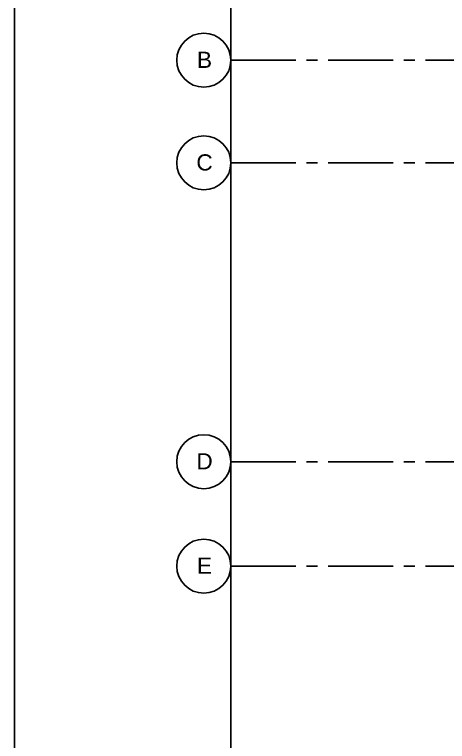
# Model space of a CAD drawing. Header units: inches. Extents: x 18000 to 22048, y 0 to 3165.
# Drawn here: x 18000 to 18240.2, y 1805.9 to 2209.6 of the extents above; entities that cross this region are included whole.
import ezdxf
from ezdxf.enums import TextEntityAlignment as Align

# ---------------------------------------------------------------- set-up
doc = ezdxf.new("R2010")
doc.units = ezdxf.units.IN
doc.header["$LTSCALE"] = 48
doc.header["$MEASUREMENT"] = 0
doc.linetypes.add('CENTER2', pattern=[1.125, 0.75, -0.125, 0.125, -0.125])
doc.linetypes.add('HIDDEN', pattern=[0.375, 0.25, -0.125])
for name, color, linetype in [('_0_Objects', 8, 'Continuous'), ('A-Grid(3-32)', 8, 'CENTER2'), ('S-Grid-Iden', 8, 'Continuous')]:
    doc.layers.add(name, color=color, linetype=linetype)
doc.layers.add('A-ANNO-NPLT', color=8, linetype='Continuous', plot=False)
doc.styles.get("Standard").update_dxf_attribs({"font": 'arial.ttf'})

# ---------------------------------------------------------------- blocks, each defined once
blk = doc.blocks.new('Column Bubble')
blk.add_circle((-0.0042, -0.0024), 0.1562)
blk.add_attdef('XX', text='', height=0.0938).set_placement((0, 0), align=Align.MIDDLE_CENTER)
blk = doc.blocks.new('3RD FLOOR - STRUCTURAL GRID')
at = {"layer": 'A-Grid(3-32)'}
for p, q in [((-3895.5, -13857.75), (-87.5, -13857.75)), ((-3895.5, -13914.75), (-87.5, -13914.75)), ((-3895.5, -14080.75), (-87.5, -14080.75)), ((-3895.5, -14138.75), (-87.5, -14138.75))]:
    blk.add_line(p, q, dxfattribs=at)
at = {"layer": 'S-Grid-Iden', "xscale": 96, "yscale": 96, "zscale": 96}
for p, values in [((-3910.1, -13857.52), {'XX': 'B'}), ((-3910.1, -13914.52), {'XX': 'C'}), ((-3910.1, -14080.52), {'XX': 'D'}), ((-3910.1, -14138.52), {'XX': 'E'})]:
    blk.add_blockref('Column Bubble', p, dxfattribs=at).add_auto_attribs(values)

msp = doc.modelspace()

# ---------------------------------------------------------------- linework, layer by layer
at = {"layer": 'A-ANNO-NPLT'}
for points in [[(18000, 0), (18000, 2976), (22048, 2976), (22048, 0)], [(18120, 360), (18120, 2616), (21928, 2616), (21928, 360)]]:
    msp.add_lwpolyline(points, close=True, dxfattribs=at)

# ---------------------------------------------------------------- block references
at = {"layer": '_0_Objects', "linetype": 'HIDDEN'}
msp.add_blockref('3RD FLOOR - STRUCTURAL GRID', (22015.5, 16042.01), dxfattribs=at)

doc.saveas('drawing.dxf')
